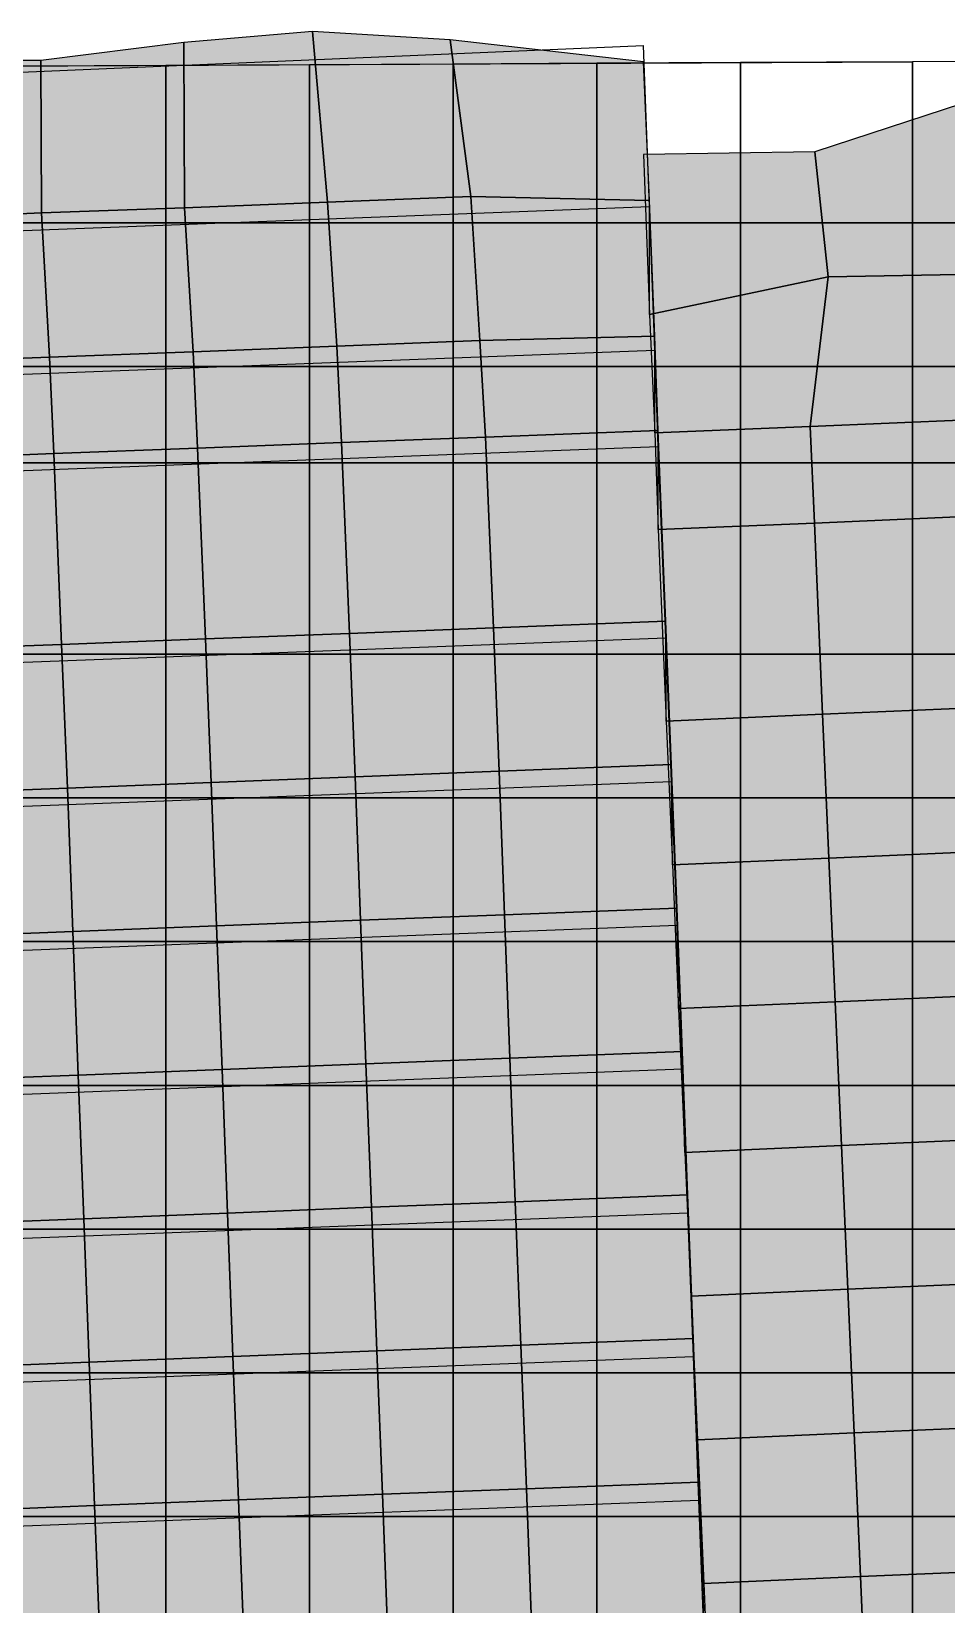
# Model space of a CAD drawing. Header units: inches. Extents: x -100 to 100, y -42 to 41.
# Drawn here: x 17.38 to 23.75, y -6.61 to 4.33 of the extents above; entities that cross this region are included whole.
import ezdxf

# ---------------------------------------------------------------- set-up
doc = ezdxf.new("R2010")
doc.units = ezdxf.units.IN
doc.header["$MEASUREMENT"] = 0
for name, color, linetype in [('Mesh-joint-vd-s2', 7, 'Continuous'), ('Mesh-joint-vd-s3', 7, 'Continuous'), ('Mesh-セル中詰(気中)', 7, 'Continuous'), ('Mesh-セル中詰(水中)', 7, 'Continuous'), ('Mesh-埋立土(気中)', 7, 'Continuous'), ('Mesh-梁①(両端)', 7, 'Continuous'), ('Mesh-梁③(円周)', 7, 'Continuous'), ('Mesh-深層混合処理(気中)', 7, 'Continuous'), ('Mesh-深層混合処理(水中)', 7, 'Continuous'), ('Undeformed Mesh-joint-vd-s2', 7, 'Continuous'), ('Undeformed Mesh-joint-vd-s3', 7, 'Continuous'), ('Undeformed Mesh-セル中詰(気中)', 7, 'Continuous'), ('Undeformed Mesh-セル中詰(水中)', 7, 'Continuous'), ('Undeformed Mesh-埋立土(気中)', 7, 'Continuous'), ('Undeformed Mesh-梁①(両端)', 7, 'Continuous'), ('Undeformed Mesh-梁③(円周)', 7, 'Continuous'), ('Undeformed Mesh-深層混合処理(気中)', 7, 'Continuous'), ('Undeformed Mesh-深層混合処理(水中)', 7, 'Continuous')]:
    doc.layers.add(name, color=color, linetype=linetype)

msp = doc.modelspace()

# ---------------------------------------------------------------- linework, layer by layer
at = {"color": 7, "true_color": 0xffffff, "transparency": 33554687}
for p, q in [((10.378, 3.750055), (21.636, 4.23355)), ((21.679, 3.1134), (21.636, 4.23355)), ((10.419, 2.685), (21.679, 3.1134)), ((21.679, 3.1134), (21.679, 3.1561)), ((21.715, 2.1145), (21.679, 3.1134)), ((21.679, 2.3631), (21.679, 3.1134)), ((21.715, 2.1145), (21.715, 2.2125)), ((10.456, 1.685), (21.715, 2.1145)), ((21.739, 1.4451), (21.715, 2.1145)), ((21.715, 1.5402), (21.715, 2.1145)), ((21.739, 1.4451), (21.739, 1.5561)), ((10.482, 1.015), (21.739, 1.4451)), ((21.793, 0.1138), (21.739, 1.4451)), ((21.739, 0.8661), (21.739, 1.4451)), ((21.793, 0.1138), (21.793, 0.2302)), ((10.532, -0.315), (21.793, 0.1138)), ((21.831, -0.8863), (21.793, 0.1138)), ((21.794, -0.4658), (21.793, 0.1138)), ((21.831, -0.8863), (21.831, -0.7687)), ((10.57, -1.315), (21.831, -0.8863)), ((21.87, -1.8862), (21.831, -0.8863)), ((21.838, -1.4662), (21.831, -0.8863)), ((21.87, -1.8862), (21.87, -1.7671)), ((10.608, -2.315), (21.87, -1.8862)), ((21.908, -2.886), (21.87, -1.8862)), ((21.881, -2.4665), (21.87, -1.8862)), ((21.908, -2.886), (21.908, -2.7652)), ((10.646, -3.315), (21.908, -2.886)), ((21.946, -3.8857), (21.908, -2.886)), ((21.925, -3.4664), (21.908, -2.886)), ((21.946, -3.8857), (21.946, -3.7627)), ((10.684, -4.315), (21.946, -3.8857)), ((21.984, -4.8855), (21.946, -3.8857)), ((21.969, -4.4663), (21.946, -3.8857)), ((21.984, -4.8855), (21.984, -4.761)), ((10.721, -5.315), (21.984, -4.8855)), ((22.023, -5.8852), (21.984, -4.8855)), ((22.013, -5.4659), (21.984, -4.8855)), ((22.023, -5.8852), (22.023, -5.7594)), ((10.759, -6.315), (22.023, -5.8852)), ((22.061, -6.8849), (22.023, -5.8852)), ((22.057, -6.4655), (22.023, -5.8852))]:
    msp.add_line(p, q, dxfattribs=at)
for points in [[(19.33203, 4.331455), (18.43803, 4.255455), (18.44203, 3.1046)], [(19.33203, 4.331455), (18.44203, 3.1046), (19.43703, 3.1447)], [(20.29003, 4.273455), (19.33203, 4.331455), (19.43703, 3.1447)], [(20.29003, 4.273455), (19.43703, 3.1447), (20.43403, 3.1842)], [(21.637, 4.121182), (20.29003, 4.273455), (20.43403, 3.1842)], [(18.43803, 4.255455), (17.44103, 4.129565), (17.44603, 3.06882)], [(18.43803, 4.255455), (17.44603, 3.06882), (18.44203, 3.1046)], [(17.44103, 4.129565), (16.40403, 4.129685), (16.45103, 3.02997)], [(17.44103, 4.129565), (16.45103, 3.02997), (17.44603, 3.06882)], [(21.637, 4.121182), (20.43403, 3.1842), (21.679, 3.1561)], [(24.107, 3.9125), (22.83, 3.4943), (22.923, 2.6242)], [(24.107, 3.9125), (22.923, 2.6242), (23.963, 2.6441)], [(22.83, 3.4943), (21.637, 3.47525), (21.679, 2.3631)], [(22.83, 3.4943), (21.679, 2.3631), (22.923, 2.6242)], [(19.43703, 3.1447), (20.49803, 2.1814), (20.43403, 3.1842)], [(20.43403, 3.1842), (20.49803, 2.1814), (21.715, 2.2125)], [(20.43403, 3.1842), (21.715, 2.2125), (21.679, 3.1561)], [(16.50203, 2.02724), (17.44603, 3.06882), (16.45103, 3.02997)], [(16.50203, 2.02724), (17.50203, 2.06547), (17.44603, 3.06882)], [(17.50203, 2.06547), (18.44203, 3.1046), (17.44603, 3.06882)], [(17.50203, 2.06547), (18.50103, 2.1033), (18.44203, 3.1046)], [(18.44203, 3.1046), (19.50103, 2.1414), (19.43703, 3.1447)], [(18.44203, 3.1046), (18.50103, 2.1033), (19.50103, 2.1414)], [(19.43703, 3.1447), (19.50103, 2.1414), (20.49803, 2.1814)], [(22.923, 2.6242), (23.897, 1.6303), (23.963, 2.6441)], [(21.715, 1.5402), (22.923, 2.6242), (21.679, 2.3631)], [(21.715, 1.5402), (22.798, 1.5826), (22.923, 2.6242)], [(22.923, 2.6242), (22.798, 1.5826), (23.897, 1.6303)], [(20.53603, 1.5103), (21.715, 2.2125), (20.49803, 2.1814)], [(20.53603, 1.5103), (21.739, 1.5561), (21.715, 2.2125)], [(17.53203, 1.39531), (18.50103, 2.1033), (17.50203, 2.06547)], [(17.53203, 1.39531), (18.53303, 1.4335), (18.50103, 2.1033)], [(18.50103, 2.1033), (19.53403, 1.4719), (19.50103, 2.1414)], [(18.50103, 2.1033), (18.53303, 1.4335), (19.53403, 1.4719)], [(19.53403, 1.4719), (20.49803, 2.1814), (19.50103, 2.1414)], [(19.53403, 1.4719), (20.53603, 1.5103), (20.49803, 2.1814)], [(16.53203, 1.35748), (17.50203, 2.06547), (16.50203, 2.02724)], [(16.53203, 1.35748), (17.53203, 1.39531), (17.50203, 2.06547)], [(21.739, 1.5561), (20.53603, 1.5103), (20.59203, 0.1835)], [(21.739, 1.5561), (20.59203, 0.1835), (21.793, 0.2302)], [(22.798, 1.5826), (21.715, 1.5402), (21.739, 0.8661)], [(22.798, 1.5826), (21.739, 0.8661), (22.827, 0.9119)], [(22.827, 0.9119), (23.897, 1.6303), (22.798, 1.5826)], [(22.827, 0.9119), (23.926, 0.9599), (23.897, 1.6303)], [(18.53303, 1.4335), (17.53203, 1.39531), (17.58603, 0.06679)], [(18.53303, 1.4335), (17.58603, 0.06679), (18.58803, 0.1052)], [(18.53303, 1.4335), (19.59003, 0.1442), (19.53403, 1.4719)], [(18.53303, 1.4335), (18.58803, 0.1052), (19.59003, 0.1442)], [(20.53603, 1.5103), (19.53403, 1.4719), (19.59003, 0.1442)], [(20.53603, 1.5103), (19.59003, 0.1442), (20.59203, 0.1835)], [(17.53203, 1.39531), (16.53203, 1.35748), (16.58503, 0.02827)], [(17.53203, 1.39531), (16.58503, 0.02827), (17.58603, 0.06679)], [(22.827, 0.9119), (21.739, 0.8661), (21.794, -0.4658)], [(22.827, 0.9119), (21.794, -0.4658), (22.884, -0.4187)], [(23.926, 0.9599), (22.827, 0.9119), (22.884, -0.4187)], [(23.926, 0.9599), (22.884, -0.4187), (23.984, -0.3707)], [(21.831, -0.7687), (21.793, 0.2302), (20.59203, 0.1835)], [(18.58803, 0.1052), (19.62903, -0.8537), (19.59003, 0.1442)], [(19.59003, 0.1442), (20.63103, -0.8146), (20.59203, 0.1835)], [(19.59003, 0.1442), (19.62903, -0.8537), (20.63103, -0.8146)], [(21.831, -0.7687), (20.59203, 0.1835), (20.63103, -0.8146)], [(16.58503, 0.02827), (17.62603, -0.93192), (17.58603, 0.06679)], [(16.58503, 0.02827), (16.62403, -0.97072), (17.62603, -0.93192)], [(17.58603, 0.06679), (18.62703, -0.8928), (18.58803, 0.1052)], [(17.58603, 0.06679), (17.62603, -0.93192), (18.62703, -0.8928)], [(18.58803, 0.1052), (18.62703, -0.8928), (19.62903, -0.8537)], [(21.794, -0.4658), (22.927, -1.4188), (22.884, -0.4187)], [(22.884, -0.4187), (24.027, -1.3707), (23.984, -0.3707)], [(22.884, -0.4187), (22.927, -1.4188), (24.027, -1.3707)], [(21.794, -0.4658), (21.838, -1.4662), (22.927, -1.4188)], [(18.62703, -0.8928), (19.66703, -1.8518), (19.62903, -0.8537)], [(19.62903, -0.8537), (20.66903, -1.8132), (20.63103, -0.8146)], [(19.62903, -0.8537), (19.66703, -1.8518), (20.66903, -1.8132)], [(20.63103, -0.8146), (21.87, -1.7671), (21.831, -0.7687)], [(20.63103, -0.8146), (20.66903, -1.8132), (21.87, -1.7671)], [(16.62403, -0.97072), (17.66403, -1.93036), (17.62603, -0.93192)], [(16.62403, -0.97072), (16.66203, -1.96963), (17.66403, -1.93036)], [(17.62603, -0.93192), (18.66503, -1.8911), (18.62703, -0.8928)], [(17.62603, -0.93192), (17.66403, -1.93036), (18.66503, -1.8911)], [(18.62703, -0.8928), (18.66503, -1.8911), (19.66703, -1.8518)], [(21.838, -1.4662), (22.971, -2.4188), (22.927, -1.4188)], [(22.927, -1.4188), (24.071, -2.3706), (24.027, -1.3707)], [(22.927, -1.4188), (22.971, -2.4188), (24.071, -2.3706)], [(21.838, -1.4662), (21.881, -2.4665), (22.971, -2.4188)], [(18.66503, -1.8911), (19.70403, -2.8503), (19.66703, -1.8518)], [(20.66903, -1.8132), (19.66703, -1.8518), (19.70403, -2.8503)], [(20.66903, -1.8132), (19.70403, -2.8503), (20.70603, -2.8113)], [(20.66903, -1.8132), (21.908, -2.7652), (21.87, -1.7671)], [(20.66903, -1.8132), (20.70603, -2.8113), (21.908, -2.7652)], [(16.66203, -1.96963), (17.70203, -2.92903), (17.66403, -1.93036)], [(16.66203, -1.96963), (16.70003, -2.96827), (17.70203, -2.92903)], [(18.66503, -1.8911), (17.66403, -1.93036), (17.70203, -2.92903)], [(18.66503, -1.8911), (17.70203, -2.92903), (18.70303, -2.8894)], [(18.66503, -1.8911), (18.70303, -2.8894), (19.70403, -2.8503)], [(22.971, -2.4188), (24.115, -3.3704), (24.071, -2.3706)], [(22.971, -2.4188), (21.881, -2.4665), (21.925, -3.4664)], [(22.971, -2.4188), (21.925, -3.4664), (23.015, -3.4187)], [(22.971, -2.4188), (23.015, -3.4187), (24.115, -3.3704)], [(20.70603, -2.8113), (19.70403, -2.8503), (19.74303, -3.8485)], [(20.70603, -2.8113), (19.74303, -3.8485), (20.74403, -3.8095)], [(21.908, -2.7652), (20.70603, -2.8113), (20.74403, -3.8095)], [(21.908, -2.7652), (20.74403, -3.8095), (21.946, -3.7627)], [(16.70003, -2.96827), (17.74003, -3.92744), (17.70203, -2.92903)], [(18.70303, -2.8894), (17.70203, -2.92903), (17.74003, -3.92744)], [(18.70303, -2.8894), (17.74003, -3.92744), (18.74103, -3.8881)], [(18.70303, -2.8894), (19.74303, -3.8485), (19.70403, -2.8503)], [(18.70303, -2.8894), (18.74103, -3.8881), (19.74303, -3.8485)], [(16.70003, -2.96827), (16.73803, -3.96705), (17.74003, -3.92744)], [(24.115, -3.3704), (23.015, -3.4187), (23.059, -4.4184)], [(24.115, -3.3704), (23.059, -4.4184), (24.159, -4.3702)], [(23.015, -3.4187), (21.925, -3.4664), (21.969, -4.4663)], [(23.015, -3.4187), (21.969, -4.4663), (23.059, -4.4184)], [(19.74303, -3.8485), (20.78303, -4.8073), (20.74403, -3.8095)], [(20.74403, -3.8095), (21.984, -4.761), (21.946, -3.7627)], [(20.74403, -3.8095), (20.78303, -4.8073), (21.984, -4.761)], [(16.73803, -3.96705), (17.77703, -4.92596), (17.74003, -3.92744)], [(17.74003, -3.92744), (18.77903, -4.8863), (18.74103, -3.8881)], [(17.74003, -3.92744), (17.77703, -4.92596), (18.77903, -4.8863)], [(18.74103, -3.8881), (19.78103, -4.8468), (19.74303, -3.8485)], [(18.74103, -3.8881), (18.77903, -4.8863), (19.78103, -4.8468)], [(19.74303, -3.8485), (19.78103, -4.8468), (20.78303, -4.8073)], [(16.73803, -3.96705), (16.77603, -4.96545), (17.77703, -4.92596)], [(23.059, -4.4184), (24.203, -5.3698), (24.159, -4.3702)], [(21.969, -4.4663), (23.103, -5.418), (23.059, -4.4184)], [(21.969, -4.4663), (22.013, -5.4659), (23.103, -5.418)], [(23.059, -4.4184), (23.103, -5.418), (24.203, -5.3698)], [(20.78303, -4.8073), (19.78103, -4.8468), (19.82003, -5.8447)], [(20.78303, -4.8073), (19.82003, -5.8447), (20.82203, -5.8057)], [(21.984, -4.761), (20.78303, -4.8073), (20.82203, -5.8057)], [(21.984, -4.761), (20.82203, -5.8057), (22.023, -5.7594)], [(18.77903, -4.8863), (17.77703, -4.92596), (17.81603, -5.92386)], [(18.77903, -4.8863), (17.81603, -5.92386), (18.81803, -5.8844)], [(18.77903, -4.8863), (19.82003, -5.8447), (19.78103, -4.8468)], [(18.77903, -4.8863), (18.81803, -5.8844), (19.82003, -5.8447)], [(16.77603, -4.96545), (17.81603, -5.92386), (17.77703, -4.92596)], [(16.77603, -4.96545), (16.81403, -5.96378), (17.81603, -5.92386)], [(23.103, -5.418), (22.013, -5.4659), (22.057, -6.4655)], [(23.103, -5.418), (22.057, -6.4655), (23.147, -6.4176)], [(24.203, -5.3698), (23.103, -5.418), (23.147, -6.4176)], [(24.203, -5.3698), (23.147, -6.4176), (24.248, -6.3694)], [(22.023, -5.7594), (20.82203, -5.8057), (20.86003, -6.8037)], [(22.023, -5.7594), (20.86003, -6.8037), (22.061, -6.7579)], [(18.81803, -5.8844), (17.81603, -5.92386), (17.85403, -6.92191)], [(18.81803, -5.8844), (17.85403, -6.92191), (18.85603, -6.882)], [(18.81803, -5.8844), (19.85803, -6.8431), (19.82003, -5.8447)], [(18.81803, -5.8844), (18.85603, -6.882), (19.85803, -6.8431)], [(20.82203, -5.8057), (19.82003, -5.8447), (19.85803, -6.8431)], [(20.82203, -5.8057), (19.85803, -6.8431), (20.86003, -6.8037)], [(16.81403, -5.96378), (17.85403, -6.92191), (17.81603, -5.92386)], [(16.81403, -5.96378), (16.85203, -6.96149), (17.85403, -6.92191)], [(23.147, -6.4176), (22.057, -6.4655), (22.101, -7.4648)], [(23.147, -6.4176), (22.101, -7.4648), (23.191, -7.417)], [(24.248, -6.3694), (23.147, -6.4176), (23.191, -7.417)], [(24.248, -6.3694), (23.191, -7.417), (24.292, -7.3689)]]:
    msp.add_solid(points, dxfattribs=at)
at = {"layer": 'Mesh-joint-vd-s2', "color": 18, "true_color": 0x000000, "transparency": 33554559}
for p, q in [((21.679, 3.1134), (21.679, 3.1561)), ((21.715, 2.1145), (21.715, 2.2125)), ((21.739, 1.4451), (21.739, 1.5561)), ((21.793, 0.1138), (21.793, 0.2302)), ((21.831, -0.8863), (21.831, -0.7687)), ((21.87, -1.8862), (21.87, -1.7671)), ((21.908, -2.886), (21.908, -2.7652)), ((21.946, -3.8857), (21.946, -3.7627)), ((21.984, -4.8855), (21.984, -4.761)), ((22.023, -5.8852), (22.023, -5.7594))]:
    msp.add_line(p, q, dxfattribs=at)
at = {"layer": 'Mesh-joint-vd-s3', "color": 18, "true_color": 0x000000, "transparency": 33554559}
for p, q in [((21.679, 2.3631), (21.679, 3.1134)), ((21.715, 1.5402), (21.715, 2.1145)), ((21.739, 0.8661), (21.739, 1.4451)), ((21.794, -0.4658), (21.793, 0.1138)), ((21.838, -1.4662), (21.831, -0.8863)), ((21.881, -2.4665), (21.87, -1.8862)), ((21.925, -3.4664), (21.908, -2.886)), ((21.969, -4.4663), (21.946, -3.8857)), ((22.013, -5.4659), (21.984, -4.8855)), ((22.057, -6.4655), (22.023, -5.8852))]:
    msp.add_line(p, q, dxfattribs=at)
at = {"layer": 'Mesh-セル中詰(気中)', "color": 18, "true_color": 0x000000, "transparency": 33554559}
for p, q in [((19.33203, 4.331455), (18.43803, 4.255455)), ((19.43703, 3.1447), (19.33203, 4.331455)), ((20.29003, 4.273455), (19.33203, 4.331455)), ((19.33203, 4.331455), (19.43703, 3.1447)), ((20.43403, 3.1842), (20.29003, 4.273455)), ((21.637, 4.121182), (20.29003, 4.273455)), ((20.29003, 4.273455), (20.43403, 3.1842)), ((18.43803, 4.255455), (17.44103, 4.129565)), ((18.44203, 3.1046), (18.43803, 4.255455)), ((18.43803, 4.255455), (18.44203, 3.1046)), ((17.44103, 4.129565), (16.40403, 4.129685)), ((17.44603, 3.06882), (17.44103, 4.129565)), ((17.44103, 4.129565), (17.44603, 3.06882)), ((21.679, 3.1561), (21.637, 4.121182)), ((20.43403, 3.1842), (19.43703, 3.1447)), ((19.43703, 3.1447), (20.43403, 3.1842)), ((20.49803, 2.1814), (20.43403, 3.1842)), ((20.43403, 3.1842), (20.49803, 2.1814)), ((21.679, 3.1561), (20.43403, 3.1842)), ((20.43403, 3.1842), (21.679, 3.1561)), ((17.44603, 3.06882), (16.45103, 3.02997)), ((16.45103, 3.02997), (17.44603, 3.06882)), ((18.44203, 3.1046), (17.44603, 3.06882)), ((17.44603, 3.06882), (18.44203, 3.1046)), ((17.50203, 2.06547), (17.44603, 3.06882)), ((17.44603, 3.06882), (17.50203, 2.06547)), ((19.43703, 3.1447), (18.44203, 3.1046)), ((18.44203, 3.1046), (19.43703, 3.1447)), ((18.50103, 2.1033), (18.44203, 3.1046)), ((18.44203, 3.1046), (18.50103, 2.1033)), ((19.50103, 2.1414), (19.43703, 3.1447)), ((19.43703, 3.1447), (19.50103, 2.1414)), ((21.715, 2.2125), (21.679, 3.1561)), ((21.715, 2.2125), (20.49803, 2.1814)), ((20.49803, 2.1814), (21.715, 2.2125)), ((21.739, 1.5561), (21.715, 2.2125)), ((17.50203, 2.06547), (18.50103, 2.1033)), ((18.50103, 2.1033), (17.50203, 2.06547)), ((19.50103, 2.1414), (18.50103, 2.1033)), ((18.50103, 2.1033), (19.50103, 2.1414)), ((18.53303, 1.4335), (18.50103, 2.1033)), ((18.50103, 2.1033), (18.53303, 1.4335)), ((20.49803, 2.1814), (19.50103, 2.1414)), ((19.50103, 2.1414), (20.49803, 2.1814)), ((19.53403, 1.4719), (19.50103, 2.1414)), ((19.50103, 2.1414), (19.53403, 1.4719)), ((20.53603, 1.5103), (20.49803, 2.1814)), ((20.49803, 2.1814), (20.53603, 1.5103)), ((17.50203, 2.06547), (16.50203, 2.02724)), ((16.50203, 2.02724), (17.50203, 2.06547)), ((17.53203, 1.39531), (17.50203, 2.06547)), ((17.50203, 2.06547), (17.53203, 1.39531)), ((20.53603, 1.5103), (21.739, 1.5561)), ((17.53203, 1.39531), (18.53303, 1.4335)), ((18.53303, 1.4335), (19.53403, 1.4719)), ((19.53403, 1.4719), (20.53603, 1.5103)), ((16.53203, 1.35748), (17.53203, 1.39531))]:
    msp.add_line(p, q, dxfattribs=at)
at = {"layer": 'Mesh-セル中詰(水中)', "color": 18, "true_color": 0x000000, "transparency": 33554559}
for p, q in [((21.739, 1.5561), (20.53603, 1.5103)), ((21.793, 0.2302), (21.739, 1.5561)), ((18.53303, 1.4335), (17.53203, 1.39531)), ((19.53403, 1.4719), (18.53303, 1.4335)), ((18.58803, 0.1052), (18.53303, 1.4335)), ((18.53303, 1.4335), (18.58803, 0.1052)), ((20.53603, 1.5103), (19.53403, 1.4719)), ((19.59003, 0.1442), (19.53403, 1.4719)), ((19.53403, 1.4719), (19.59003, 0.1442)), ((20.59203, 0.1835), (20.53603, 1.5103)), ((20.53603, 1.5103), (20.59203, 0.1835)), ((17.53203, 1.39531), (16.53203, 1.35748)), ((17.58603, 0.06679), (17.53203, 1.39531)), ((17.53203, 1.39531), (17.58603, 0.06679)), ((21.793, 0.2302), (20.59203, 0.1835)), ((20.59203, 0.1835), (21.793, 0.2302)), ((21.831, -0.7687), (21.793, 0.2302)), ((19.59003, 0.1442), (18.58803, 0.1052)), ((18.58803, 0.1052), (19.59003, 0.1442)), ((20.59203, 0.1835), (19.59003, 0.1442)), ((19.59003, 0.1442), (20.59203, 0.1835)), ((19.62903, -0.8537), (19.59003, 0.1442)), ((19.59003, 0.1442), (19.62903, -0.8537)), ((20.63103, -0.8146), (20.59203, 0.1835)), ((20.59203, 0.1835), (20.63103, -0.8146)), ((17.58603, 0.06679), (16.58503, 0.02827)), ((16.58503, 0.02827), (17.58603, 0.06679)), ((18.58803, 0.1052), (17.58603, 0.06679)), ((17.58603, 0.06679), (18.58803, 0.1052)), ((17.62603, -0.93192), (17.58603, 0.06679)), ((17.58603, 0.06679), (17.62603, -0.93192)), ((18.62703, -0.8928), (18.58803, 0.1052)), ((18.58803, 0.1052), (18.62703, -0.8928)), ((18.62703, -0.8928), (19.62903, -0.8537)), ((19.62903, -0.8537), (18.62703, -0.8928)), ((20.63103, -0.8146), (19.62903, -0.8537)), ((19.62903, -0.8537), (20.63103, -0.8146)), ((19.66703, -1.8518), (19.62903, -0.8537)), ((19.62903, -0.8537), (19.66703, -1.8518)), ((21.831, -0.7687), (20.63103, -0.8146)), ((20.63103, -0.8146), (21.831, -0.7687)), ((20.66903, -1.8132), (20.63103, -0.8146)), ((20.63103, -0.8146), (20.66903, -1.8132)), ((21.87, -1.7671), (21.831, -0.7687)), ((17.62603, -0.93192), (16.62403, -0.97072)), ((16.62403, -0.97072), (17.62603, -0.93192)), ((18.62703, -0.8928), (17.62603, -0.93192)), ((17.62603, -0.93192), (18.62703, -0.8928)), ((17.66403, -1.93036), (17.62603, -0.93192)), ((17.62603, -0.93192), (17.66403, -1.93036)), ((18.66503, -1.8911), (18.62703, -0.8928)), ((18.62703, -0.8928), (18.66503, -1.8911)), ((19.66703, -1.8518), (18.66503, -1.8911)), ((18.66503, -1.8911), (19.66703, -1.8518)), ((20.66903, -1.8132), (19.66703, -1.8518)), ((19.66703, -1.8518), (20.66903, -1.8132)), ((19.70403, -2.8503), (19.66703, -1.8518)), ((19.66703, -1.8518), (19.70403, -2.8503)), ((21.87, -1.7671), (20.66903, -1.8132)), ((20.66903, -1.8132), (21.87, -1.7671)), ((20.70603, -2.8113), (20.66903, -1.8132)), ((20.66903, -1.8132), (20.70603, -2.8113)), ((21.908, -2.7652), (21.87, -1.7671)), ((17.66403, -1.93036), (16.66203, -1.96963)), ((16.66203, -1.96963), (17.66403, -1.93036)), ((18.66503, -1.8911), (17.66403, -1.93036)), ((17.66403, -1.93036), (18.66503, -1.8911)), ((17.70203, -2.92903), (17.66403, -1.93036)), ((17.66403, -1.93036), (17.70203, -2.92903)), ((18.70303, -2.8894), (18.66503, -1.8911)), ((18.66503, -1.8911), (18.70303, -2.8894)), ((19.70403, -2.8503), (20.70603, -2.8113)), ((20.70603, -2.8113), (19.70403, -2.8503)), ((21.908, -2.7652), (20.70603, -2.8113)), ((20.70603, -2.8113), (21.908, -2.7652)), ((20.74403, -3.8095), (20.70603, -2.8113)), ((20.70603, -2.8113), (20.74403, -3.8095)), ((21.946, -3.7627), (21.908, -2.7652)), ((17.70203, -2.92903), (16.70003, -2.96827)), ((16.70003, -2.96827), (17.70203, -2.92903)), ((18.70303, -2.8894), (17.70203, -2.92903)), ((17.70203, -2.92903), (18.70303, -2.8894)), ((17.74003, -3.92744), (17.70203, -2.92903)), ((17.70203, -2.92903), (17.74003, -3.92744)), ((19.70403, -2.8503), (18.70303, -2.8894)), ((18.70303, -2.8894), (19.70403, -2.8503)), ((18.74103, -3.8881), (18.70303, -2.8894)), ((18.70303, -2.8894), (18.74103, -3.8881)), ((19.74303, -3.8485), (19.70403, -2.8503)), ((19.70403, -2.8503), (19.74303, -3.8485)), ((20.74403, -3.8095), (19.74303, -3.8485)), ((19.74303, -3.8485), (20.74403, -3.8095)), ((21.946, -3.7627), (20.74403, -3.8095)), ((20.74403, -3.8095), (21.946, -3.7627)), ((20.78303, -4.8073), (20.74403, -3.8095)), ((20.74403, -3.8095), (20.78303, -4.8073)), ((21.984, -4.761), (21.946, -3.7627)), ((17.74003, -3.92744), (16.73803, -3.96705)), ((16.73803, -3.96705), (17.74003, -3.92744)), ((18.74103, -3.8881), (17.74003, -3.92744)), ((17.74003, -3.92744), (18.74103, -3.8881)), ((17.77703, -4.92596), (17.74003, -3.92744)), ((17.74003, -3.92744), (17.77703, -4.92596)), ((19.74303, -3.8485), (18.74103, -3.8881)), ((18.74103, -3.8881), (19.74303, -3.8485)), ((18.77903, -4.8863), (18.74103, -3.8881)), ((18.74103, -3.8881), (18.77903, -4.8863)), ((19.78103, -4.8468), (19.74303, -3.8485)), ((19.74303, -3.8485), (19.78103, -4.8468)), ((20.78303, -4.8073), (19.78103, -4.8468)), ((19.78103, -4.8468), (20.78303, -4.8073)), ((21.984, -4.761), (20.78303, -4.8073)), ((20.78303, -4.8073), (21.984, -4.761)), ((20.82203, -5.8057), (20.78303, -4.8073)), ((20.78303, -4.8073), (20.82203, -5.8057)), ((22.023, -5.7594), (21.984, -4.761)), ((18.77903, -4.8863), (17.77703, -4.92596)), ((17.77703, -4.92596), (18.77903, -4.8863)), ((19.78103, -4.8468), (18.77903, -4.8863)), ((18.77903, -4.8863), (19.78103, -4.8468)), ((18.81803, -5.8844), (18.77903, -4.8863)), ((18.77903, -4.8863), (18.81803, -5.8844)), ((19.82003, -5.8447), (19.78103, -4.8468)), ((19.78103, -4.8468), (19.82003, -5.8447)), ((17.77703, -4.92596), (16.77603, -4.96545)), ((16.77603, -4.96545), (17.77703, -4.92596)), ((17.81603, -5.92386), (17.77703, -4.92596)), ((17.77703, -4.92596), (17.81603, -5.92386)), ((20.82203, -5.8057), (22.023, -5.7594)), ((22.023, -5.7594), (20.82203, -5.8057)), ((22.061, -6.7579), (22.023, -5.7594)), ((18.81803, -5.8844), (17.81603, -5.92386)), ((17.81603, -5.92386), (18.81803, -5.8844)), ((19.82003, -5.8447), (18.81803, -5.8844)), ((18.81803, -5.8844), (19.82003, -5.8447)), ((18.85603, -6.882), (18.81803, -5.8844)), ((18.81803, -5.8844), (18.85603, -6.882)), ((20.82203, -5.8057), (19.82003, -5.8447)), ((19.82003, -5.8447), (20.82203, -5.8057)), ((19.85803, -6.8431), (19.82003, -5.8447)), ((19.82003, -5.8447), (19.85803, -6.8431)), ((20.86003, -6.8037), (20.82203, -5.8057)), ((20.82203, -5.8057), (20.86003, -6.8037)), ((17.81603, -5.92386), (16.81403, -5.96378)), ((16.81403, -5.96378), (17.81603, -5.92386)), ((17.85403, -6.92191), (17.81603, -5.92386)), ((17.81603, -5.92386), (17.85403, -6.92191))]:
    msp.add_line(p, q, dxfattribs=at)
at = {"layer": 'Mesh-埋立土(気中)', "color": 18, "true_color": 0x000000, "transparency": 33554559}
for p, q in [((24.107, 3.9125), (22.83, 3.4943)), ((22.83, 3.4943), (21.637, 3.47525)), ((21.637, 3.47525), (21.679, 2.3631)), ((22.923, 2.6242), (22.83, 3.4943)), ((22.83, 3.4943), (22.923, 2.6242)), ((23.963, 2.6441), (22.923, 2.6242)), ((22.923, 2.6242), (23.963, 2.6441)), ((22.923, 2.6242), (21.679, 2.3631)), ((21.679, 2.3631), (22.923, 2.6242)), ((22.798, 1.5826), (22.923, 2.6242)), ((22.923, 2.6242), (22.798, 1.5826)), ((21.679, 2.3631), (21.715, 1.5402)), ((21.715, 1.5402), (22.798, 1.5826)), ((22.798, 1.5826), (23.897, 1.6303))]:
    msp.add_line(p, q, dxfattribs=at)
at = {"layer": 'Mesh-梁①(両端)', "color": 18, "true_color": 0x000000, "transparency": 33554559}
for p, q in [((21.679, 3.1134), (21.636, 4.23355)), ((21.715, 2.1145), (21.679, 3.1134)), ((21.739, 1.4451), (21.715, 2.1145)), ((21.793, 0.1138), (21.739, 1.4451)), ((21.831, -0.8863), (21.793, 0.1138)), ((21.87, -1.8862), (21.831, -0.8863)), ((21.908, -2.886), (21.87, -1.8862)), ((21.946, -3.8857), (21.908, -2.886)), ((21.984, -4.8855), (21.946, -3.8857)), ((22.023, -5.8852), (21.984, -4.8855)), ((22.061, -6.8849), (22.023, -5.8852))]:
    msp.add_line(p, q, dxfattribs=at)
at = {"layer": 'Mesh-梁③(円周)', "color": 18, "true_color": 0x000000, "transparency": 33554559}
for p, q in [((10.378, 3.750055), (21.636, 4.23355)), ((10.419, 2.685), (21.679, 3.1134)), ((10.456, 1.685), (21.715, 2.1145)), ((10.482, 1.015), (21.739, 1.4451)), ((10.532, -0.315), (21.793, 0.1138)), ((10.57, -1.315), (21.831, -0.8863)), ((10.608, -2.315), (21.87, -1.8862)), ((10.646, -3.315), (21.908, -2.886)), ((10.684, -4.315), (21.946, -3.8857)), ((10.721, -5.315), (21.984, -4.8855)), ((10.759, -6.315), (22.023, -5.8852))]:
    msp.add_line(p, q, dxfattribs=at)
at = {"layer": 'Mesh-深層混合処理(気中)', "color": 18, "true_color": 0x000000, "transparency": 33554559}
for p, q in [((22.798, 1.5826), (21.715, 1.5402)), ((21.715, 1.5402), (21.739, 0.8661)), ((23.897, 1.6303), (22.798, 1.5826)), ((22.827, 0.9119), (22.798, 1.5826)), ((22.798, 1.5826), (22.827, 0.9119)), ((21.739, 0.8661), (22.827, 0.9119)), ((22.827, 0.9119), (23.926, 0.9599))]:
    msp.add_line(p, q, dxfattribs=at)
at = {"layer": 'Mesh-深層混合処理(水中)', "color": 18, "true_color": 0x000000, "transparency": 33554559}
for p, q in [((22.827, 0.9119), (21.739, 0.8661)), ((23.926, 0.9599), (22.827, 0.9119)), ((22.884, -0.4187), (22.827, 0.9119)), ((22.827, 0.9119), (22.884, -0.4187)), ((21.739, 0.8661), (21.794, -0.4658)), ((22.884, -0.4187), (21.794, -0.4658)), ((21.794, -0.4658), (22.884, -0.4187)), ((23.984, -0.3707), (22.884, -0.4187)), ((22.884, -0.4187), (23.984, -0.3707)), ((22.927, -1.4188), (22.884, -0.4187)), ((22.884, -0.4187), (22.927, -1.4188)), ((21.794, -0.4658), (21.838, -1.4662)), ((22.927, -1.4188), (21.838, -1.4662)), ((21.838, -1.4662), (22.927, -1.4188)), ((24.027, -1.3707), (22.927, -1.4188)), ((22.927, -1.4188), (24.027, -1.3707)), ((22.971, -2.4188), (22.927, -1.4188)), ((22.927, -1.4188), (22.971, -2.4188)), ((21.838, -1.4662), (21.881, -2.4665)), ((24.071, -2.3706), (22.971, -2.4188)), ((22.971, -2.4188), (24.071, -2.3706)), ((22.971, -2.4188), (21.881, -2.4665)), ((21.881, -2.4665), (22.971, -2.4188)), ((21.881, -2.4665), (21.925, -3.4664)), ((23.015, -3.4187), (22.971, -2.4188)), ((22.971, -2.4188), (23.015, -3.4187)), ((24.115, -3.3704), (23.015, -3.4187)), ((23.015, -3.4187), (24.115, -3.3704)), ((23.015, -3.4187), (21.925, -3.4664)), ((21.925, -3.4664), (23.015, -3.4187)), ((21.925, -3.4664), (21.969, -4.4663)), ((23.059, -4.4184), (23.015, -3.4187)), ((23.015, -3.4187), (23.059, -4.4184)), ((24.159, -4.3702), (23.059, -4.4184)), ((23.059, -4.4184), (24.159, -4.3702)), ((23.059, -4.4184), (21.969, -4.4663)), ((21.969, -4.4663), (23.059, -4.4184)), ((21.969, -4.4663), (22.013, -5.4659)), ((23.103, -5.418), (23.059, -4.4184)), ((23.059, -4.4184), (23.103, -5.418)), ((22.013, -5.4659), (23.103, -5.418)), ((23.103, -5.418), (22.013, -5.4659)), ((22.013, -5.4659), (22.057, -6.4655)), ((24.203, -5.3698), (23.103, -5.418)), ((23.103, -5.418), (24.203, -5.3698)), ((23.147, -6.4176), (23.103, -5.418)), ((23.103, -5.418), (23.147, -6.4176)), ((23.147, -6.4176), (22.057, -6.4655)), ((22.057, -6.4655), (23.147, -6.4176)), ((24.248, -6.3694), (23.147, -6.4176)), ((23.147, -6.4176), (24.248, -6.3694)), ((23.191, -7.417), (23.147, -6.4176)), ((23.147, -6.4176), (23.191, -7.417)), ((22.057, -6.4655), (22.101, -7.4648))]:
    msp.add_line(p, q, dxfattribs=at)
at = {"layer": 'Undeformed Mesh-joint-vd-s2', "color": 1, "true_color": 0xff0000, "transparency": 33554687}
for p, q in [((23.51, 3), (23.51, 3)), ((23.51, 2), (23.51, 2)), ((23.51, 1.33), (23.51, 1.33)), ((23.51, 0), (23.51, 0)), ((23.51, -1), (23.51, -1)), ((23.51, -2), (23.51, -2)), ((23.51, -3), (23.51, -3)), ((23.51, -4), (23.51, -4)), ((23.51, -5), (23.51, -5)), ((23.51, -6), (23.51, -6))]:
    msp.add_line(p, q, dxfattribs=at)
at = {"layer": 'Undeformed Mesh-joint-vd-s3', "color": 1, "true_color": 0xff0000, "transparency": 33554687}
for p, q in [((23.51, 3), (23.51, 3)), ((23.51, 2), (23.51, 2)), ((23.51, 1.33), (23.51, 1.33)), ((23.51, 0), (23.51, 0)), ((23.51, -1), (23.51, -1)), ((23.51, -2), (23.51, -2)), ((23.51, -3), (23.51, -3)), ((23.51, -4), (23.51, -4)), ((23.51, -5), (23.51, -5)), ((23.51, -6), (23.51, -6))]:
    msp.add_line(p, q, dxfattribs=at)
at = {"layer": 'Undeformed Mesh-セル中詰(気中)', "color": 1, "true_color": 0xff0000, "transparency": 33554687}
for p, q in [((18.31103, 4.095055), (17.31103, 4.090055)), ((19.31103, 4.100055), (18.31103, 4.095055)), ((18.31103, 3), (18.31103, 4.095055)), ((18.31103, 4.095055), (18.31103, 3)), ((20.31103, 4.105055), (19.31103, 4.100055)), ((19.31103, 3), (19.31103, 4.100055)), ((19.31103, 4.100055), (19.31103, 3)), ((21.31103, 4.110055), (20.31103, 4.105055)), ((20.31103, 3), (20.31103, 4.105055)), ((20.31103, 4.105055), (20.31103, 3)), ((22.31103, 4.115055), (21.31103, 4.110055)), ((21.31103, 3), (21.31103, 4.110055)), ((21.31103, 4.110055), (21.31103, 3)), ((23.51, 4.12105), (22.31103, 4.115055)), ((22.31103, 3), (22.31103, 4.115055)), ((22.31103, 4.115055), (22.31103, 3)), ((23.51, 3), (23.51, 4.12105)), ((18.31103, 3), (17.31103, 3)), ((17.31103, 3), (18.31103, 3)), ((18.31103, 2), (18.31103, 3)), ((19.31103, 3), (18.31103, 3)), ((18.31103, 3), (18.31103, 2)), ((18.31103, 3), (19.31103, 3)), ((19.31103, 2), (19.31103, 3)), ((20.31103, 3), (19.31103, 3)), ((19.31103, 3), (19.31103, 2)), ((19.31103, 3), (20.31103, 3)), ((20.31103, 2), (20.31103, 3)), ((20.31103, 3), (20.31103, 2)), ((21.31103, 3), (20.31103, 3)), ((20.31103, 3), (21.31103, 3)), ((21.31103, 2), (21.31103, 3)), ((21.31103, 3), (21.31103, 2)), ((22.31103, 3), (21.31103, 3)), ((21.31103, 3), (22.31103, 3)), ((22.31103, 2), (22.31103, 3)), ((22.31103, 3), (22.31103, 2)), ((23.51, 3), (22.31103, 3)), ((22.31103, 3), (23.51, 3)), ((23.51, 2), (23.51, 3)), ((18.31103, 2), (17.31103, 2)), ((17.31103, 2), (18.31103, 2)), ((18.31103, 1.33), (18.31103, 2)), ((19.31103, 2), (18.31103, 2)), ((18.31103, 2), (18.31103, 1.33)), ((18.31103, 2), (19.31103, 2)), ((19.31103, 1.33), (19.31103, 2)), ((19.31103, 2), (20.31103, 2)), ((20.31103, 2), (19.31103, 2)), ((19.31103, 2), (19.31103, 1.33)), ((20.31103, 1.33), (20.31103, 2)), ((20.31103, 2), (20.31103, 1.33)), ((21.31103, 2), (20.31103, 2)), ((20.31103, 2), (21.31103, 2)), ((21.31103, 1.33), (21.31103, 2)), ((22.31103, 2), (21.31103, 2)), ((21.31103, 2), (21.31103, 1.33)), ((21.31103, 2), (22.31103, 2)), ((22.31103, 1.33), (22.31103, 2)), ((23.51, 2), (22.31103, 2)), ((22.31103, 2), (22.31103, 1.33)), ((22.31103, 2), (23.51, 2)), ((23.51, 1.33), (23.51, 2)), ((17.31103, 1.33), (18.31103, 1.33)), ((18.31103, 1.33), (19.31103, 1.33)), ((19.31103, 1.33), (20.31103, 1.33)), ((20.31103, 1.33), (21.31103, 1.33)), ((21.31103, 1.33), (22.31103, 1.33)), ((22.31103, 1.33), (23.51, 1.33))]:
    msp.add_line(p, q, dxfattribs=at)
at = {"layer": 'Undeformed Mesh-セル中詰(水中)', "color": 1, "true_color": 0xff0000, "transparency": 33554687}
for p, q in [((18.31103, 1.33), (17.31103, 1.33)), ((18.31103, 0), (18.31103, 1.33)), ((19.31103, 1.33), (18.31103, 1.33)), ((18.31103, 1.33), (18.31103, 0)), ((19.31103, 0), (19.31103, 1.33)), ((20.31103, 1.33), (19.31103, 1.33)), ((19.31103, 1.33), (19.31103, 0)), ((20.31103, 0), (20.31103, 1.33)), ((20.31103, 1.33), (20.31103, 0)), ((21.31103, 1.33), (20.31103, 1.33)), ((21.31103, 0), (21.31103, 1.33)), ((22.31103, 1.33), (21.31103, 1.33)), ((21.31103, 1.33), (21.31103, 0)), ((22.31103, 0), (22.31103, 1.33)), ((23.51, 1.33), (22.31103, 1.33)), ((22.31103, 1.33), (22.31103, 0)), ((23.51, 0), (23.51, 1.33)), ((18.31103, 0), (17.31103, 0)), ((17.31103, 0), (18.31103, 0)), ((18.31103, -1), (18.31103, 0)), ((18.31103, 0), (18.31103, -1)), ((19.31103, 0), (18.31103, 0)), ((18.31103, 0), (19.31103, 0)), ((19.31103, -1), (19.31103, 0)), ((19.31103, 0), (19.31103, -1)), ((20.31103, 0), (19.31103, 0)), ((19.31103, 0), (20.31103, 0)), ((20.31103, -1), (20.31103, 0)), ((20.31103, 0), (20.31103, -1)), ((21.31103, 0), (20.31103, 0)), ((20.31103, 0), (21.31103, 0)), ((21.31103, -1), (21.31103, 0)), ((21.31103, 0), (21.31103, -1)), ((22.31103, 0), (21.31103, 0)), ((21.31103, 0), (22.31103, 0)), ((22.31103, -1), (22.31103, 0)), ((23.51, 0), (22.31103, 0)), ((22.31103, 0), (22.31103, -1)), ((22.31103, 0), (23.51, 0)), ((23.51, -1), (23.51, 0)), ((18.31103, -1), (17.31103, -1)), ((17.31103, -1), (18.31103, -1)), ((18.31103, -2), (18.31103, -1)), ((18.31103, -1), (18.31103, -2)), ((19.31103, -1), (18.31103, -1)), ((18.31103, -1), (19.31103, -1)), ((19.31103, -2), (19.31103, -1)), ((19.31103, -1), (19.31103, -2)), ((20.31103, -1), (19.31103, -1)), ((19.31103, -1), (20.31103, -1)), ((20.31103, -2), (20.31103, -1)), ((20.31103, -1), (21.31103, -1)), ((20.31103, -1), (20.31103, -2)), ((21.31103, -1), (20.31103, -1)), ((21.31103, -2), (21.31103, -1)), ((21.31103, -1), (21.31103, -2)), ((22.31103, -1), (21.31103, -1)), ((21.31103, -1), (22.31103, -1)), ((22.31103, -2), (22.31103, -1)), ((22.31103, -1), (22.31103, -2)), ((23.51, -1), (22.31103, -1)), ((22.31103, -1), (23.51, -1)), ((23.51, -2), (23.51, -1)), ((18.31103, -2), (17.31103, -2)), ((17.31103, -2), (18.31103, -2)), ((18.31103, -3), (18.31103, -2)), ((18.31103, -2), (18.31103, -3)), ((19.31103, -2), (18.31103, -2)), ((18.31103, -2), (19.31103, -2)), ((19.31103, -3), (19.31103, -2)), ((20.31103, -2), (19.31103, -2)), ((19.31103, -2), (19.31103, -3)), ((19.31103, -2), (20.31103, -2)), ((20.31103, -3), (20.31103, -2)), ((20.31103, -2), (20.31103, -3)), ((21.31103, -2), (20.31103, -2)), ((20.31103, -2), (21.31103, -2)), ((21.31103, -3), (21.31103, -2)), ((22.31103, -2), (21.31103, -2)), ((21.31103, -2), (21.31103, -3)), ((21.31103, -2), (22.31103, -2)), ((22.31103, -3), (22.31103, -2)), ((22.31103, -2), (22.31103, -3)), ((23.51, -2), (22.31103, -2)), ((22.31103, -2), (23.51, -2)), ((23.51, -3), (23.51, -2)), ((18.31103, -3), (17.31103, -3)), ((17.31103, -3), (18.31103, -3)), ((18.31103, -4), (18.31103, -3)), ((18.31103, -3), (18.31103, -4)), ((19.31103, -3), (18.31103, -3)), ((18.31103, -3), (19.31103, -3)), ((19.31103, -4), (19.31103, -3)), ((20.31103, -3), (19.31103, -3)), ((19.31103, -3), (19.31103, -4)), ((19.31103, -3), (20.31103, -3)), ((20.31103, -4), (20.31103, -3)), ((20.31103, -3), (20.31103, -4)), ((21.31103, -3), (20.31103, -3)), ((20.31103, -3), (21.31103, -3)), ((21.31103, -4), (21.31103, -3)), ((21.31103, -3), (22.31103, -3)), ((22.31103, -3), (21.31103, -3)), ((21.31103, -3), (21.31103, -4)), ((22.31103, -4), (22.31103, -3)), ((23.51, -3), (22.31103, -3)), ((22.31103, -3), (22.31103, -4)), ((22.31103, -3), (23.51, -3)), ((23.51, -4), (23.51, -3)), ((17.31103, -4), (18.31103, -4)), ((18.31103, -4), (17.31103, -4)), ((18.31103, -5), (18.31103, -4)), ((18.31103, -4), (18.31103, -5)), ((19.31103, -4), (18.31103, -4)), ((18.31103, -4), (19.31103, -4)), ((19.31103, -5), (19.31103, -4)), ((19.31103, -4), (19.31103, -5)), ((20.31103, -4), (19.31103, -4)), ((19.31103, -4), (20.31103, -4)), ((20.31103, -5), (20.31103, -4)), ((20.31103, -4), (20.31103, -5)), ((21.31103, -4), (20.31103, -4)), ((20.31103, -4), (21.31103, -4)), ((21.31103, -5), (21.31103, -4)), ((21.31103, -4), (21.31103, -5)), ((22.31103, -4), (21.31103, -4)), ((21.31103, -4), (22.31103, -4)), ((22.31103, -5), (22.31103, -4)), ((22.31103, -4), (22.31103, -5)), ((23.51, -4), (22.31103, -4)), ((22.31103, -4), (23.51, -4)), ((23.51, -5), (23.51, -4)), ((18.31103, -5), (17.31103, -5)), ((17.31103, -5), (18.31103, -5)), ((18.31103, -6), (18.31103, -5)), ((18.31103, -5), (18.31103, -6)), ((19.31103, -5), (18.31103, -5)), ((18.31103, -5), (19.31103, -5)), ((19.31103, -6), (19.31103, -5)), ((20.31103, -5), (19.31103, -5)), ((19.31103, -5), (19.31103, -6)), ((19.31103, -5), (20.31103, -5)), ((20.31103, -6), (20.31103, -5)), ((20.31103, -5), (20.31103, -6)), ((21.31103, -5), (20.31103, -5)), ((20.31103, -5), (21.31103, -5)), ((21.31103, -6), (21.31103, -5)), ((22.31103, -5), (21.31103, -5)), ((21.31103, -5), (21.31103, -6)), ((21.31103, -5), (22.31103, -5)), ((22.31103, -6), (22.31103, -5)), ((23.51, -5), (22.31103, -5)), ((22.31103, -5), (22.31103, -6)), ((22.31103, -5), (23.51, -5)), ((23.51, -6), (23.51, -5)), ((18.31103, -6), (17.31103, -6)), ((17.31103, -6), (18.31103, -6)), ((18.31103, -7), (18.31103, -6)), ((18.31103, -6), (18.31103, -7)), ((19.31103, -6), (18.31103, -6)), ((18.31103, -6), (19.31103, -6)), ((19.31103, -7), (19.31103, -6)), ((20.31103, -6), (19.31103, -6)), ((19.31103, -6), (19.31103, -7)), ((19.31103, -6), (20.31103, -6)), ((20.31103, -7), (20.31103, -6)), ((20.31103, -6), (20.31103, -7)), ((21.31103, -6), (20.31103, -6)), ((20.31103, -6), (21.31103, -6)), ((21.31103, -7), (21.31103, -6)), ((22.31103, -6), (21.31103, -6)), ((21.31103, -6), (21.31103, -7)), ((21.31103, -6), (22.31103, -6)), ((22.31103, -7), (22.31103, -6)), ((22.31103, -6), (23.51, -6)), ((23.51, -6), (22.31103, -6)), ((22.31103, -6), (22.31103, -7)), ((23.51, -7), (23.51, -6))]:
    msp.add_line(p, q, dxfattribs=at)
at = {"layer": 'Undeformed Mesh-埋立土(気中)', "color": 1, "true_color": 0xff0000, "transparency": 33554687}
for p, q in [((24.6, 4.1265), (23.51, 4.12105)), ((23.51, 4.12105), (23.51, 3)), ((24.6, 3), (23.51, 3)), ((23.51, 3), (23.51, 2)), ((23.51, 3), (24.6, 3)), ((23.51, 2), (24.6, 2))]:
    msp.add_line(p, q, dxfattribs=at)
at = {"layer": 'Undeformed Mesh-梁①(両端)', "color": 1, "true_color": 0xff0000, "transparency": 33554687}
for p, q in [((23.51, 3), (23.51, 4.12105)), ((23.51, 2), (23.51, 3)), ((23.51, 1.33), (23.51, 2)), ((23.51, 0), (23.51, 1.33)), ((23.51, -1), (23.51, 0)), ((23.51, -2), (23.51, -1)), ((23.51, -3), (23.51, -2)), ((23.51, -4), (23.51, -3)), ((23.51, -5), (23.51, -4)), ((23.51, -6), (23.51, -5)), ((23.51, -7), (23.51, -6))]:
    msp.add_line(p, q, dxfattribs=at)
at = {"layer": 'Undeformed Mesh-梁③(円周)', "color": 1, "true_color": 0xff0000, "transparency": 33554687}
for p, q in [((12.25, 4.065055), (23.51, 4.12105)), ((12.25, 3), (23.51, 3)), ((12.25, 2), (23.51, 2)), ((12.25, 1.33), (23.51, 1.33)), ((12.25, 0), (23.51, 0)), ((12.25, -1), (23.51, -1)), ((12.25, -2), (23.51, -2)), ((12.25, -3), (23.51, -3)), ((12.25, -4), (23.51, -4)), ((12.25, -5), (23.51, -5)), ((12.25, -6), (23.51, -6))]:
    msp.add_line(p, q, dxfattribs=at)
at = {"layer": 'Undeformed Mesh-深層混合処理(気中)', "color": 1, "true_color": 0xff0000, "transparency": 33554687}
for p, q in [((24.6, 2), (23.51, 2)), ((23.51, 2), (23.51, 1.33)), ((23.51, 1.33), (24.6, 1.33))]:
    msp.add_line(p, q, dxfattribs=at)
at = {"layer": 'Undeformed Mesh-深層混合処理(水中)', "color": 1, "true_color": 0xff0000, "transparency": 33554687}
for p, q in [((24.6, 1.33), (23.51, 1.33)), ((23.51, 1.33), (23.51, 0)), ((23.51, 0), (23.51, -1)), ((24.6, 0), (23.51, 0)), ((23.51, 0), (24.6, 0)), ((23.51, -1), (23.51, -2)), ((24.6, -1), (23.51, -1)), ((23.51, -1), (24.6, -1)), ((24.6, -2), (23.51, -2)), ((23.51, -2), (23.51, -3)), ((23.51, -2), (24.6, -2)), ((24.6, -3), (23.51, -3)), ((23.51, -3), (23.51, -4)), ((23.51, -3), (24.6, -3)), ((23.51, -4), (23.51, -5)), ((24.6, -4), (23.51, -4)), ((23.51, -4), (24.6, -4)), ((23.51, -5), (24.6, -5)), ((24.6, -5), (23.51, -5)), ((23.51, -5), (23.51, -6)), ((24.6, -6), (23.51, -6)), ((23.51, -6), (23.51, -7)), ((23.51, -6), (24.6, -6))]:
    msp.add_line(p, q, dxfattribs=at)

doc.saveas('drawing.dxf')
